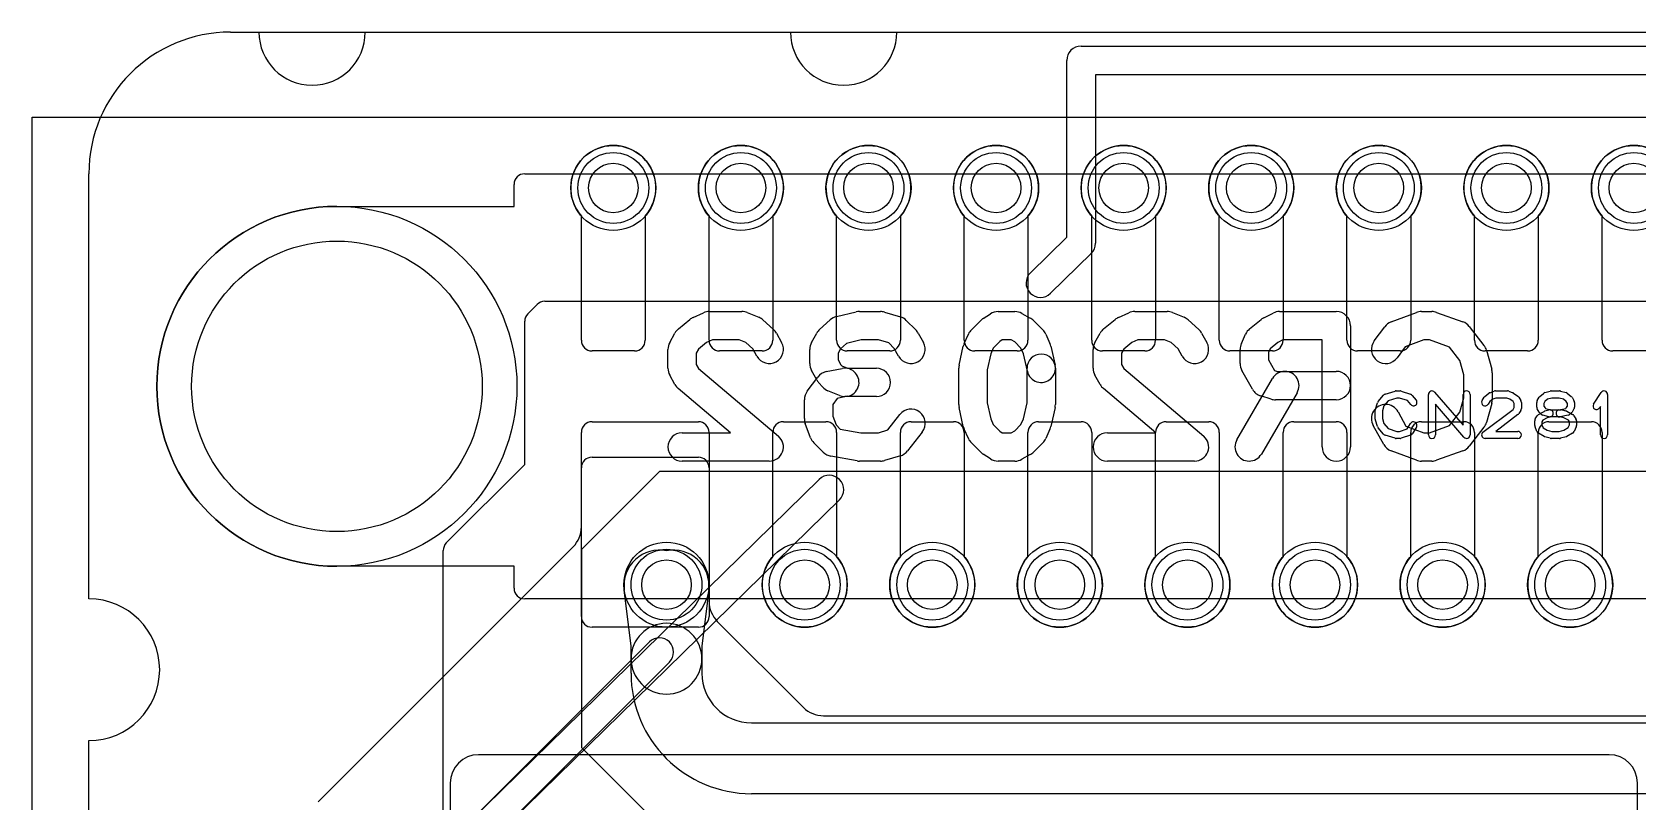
# Model space of a CAD drawing. Extents: x -1 to 20.9, y -0.5 to 20.
# Drawn here: x -0.4 to 10.93, y 14.57 to 20 of the extents above; entities that cross this region are included whole.
import ezdxf

# ---------------------------------------------------------------- set-up
doc = ezdxf.new("R2010")
doc.units = 0
for name, color, linetype in [('Hole', 1, 'CONTINUOUS'), ('L1', 3, 'CONTINUOUS'), ('L4', 3, 'CONTINUOUS'), ('Outline', 7, 'CONTINUOUS'), ('PartsArea-A', 111, 'CONTINUOUS'), ('PartsArea-B', 111, 'CONTINUOUS'), ('PartsSilk-A', 221, 'CONTINUOUS'), ('PartsSilk-B', 221, 'CONTINUOUS'), ('Resist-A', 2, 'CONTINUOUS'), ('Resist-B', 2, 'CONTINUOUS'), ('Silk-B', 140, 'CONTINUOUS')]:
    doc.layers.add(name, color=color, linetype=linetype)

msp = doc.modelspace()

# ---------------------------------------------------------------- linework, layer by layer
at = {"layer": 'Hole'}
for centre, radius in [((3.7, 18.9), 0.175), ((4.6, 18.9), 0.175), ((5.5, 18.9), 0.175), ((6.4, 18.9), 0.175), ((7.3, 18.9), 0.175), ((8.2, 18.9), 0.175), ((9.1, 18.9), 0.175), ((10, 18.9), 0.175), ((10.9, 18.9), 0.175), ((1.75, 17.5), 1.025), ((4.075, 16.1), 0.175), ((5.05, 16.1), 0.175), ((5.95, 16.1), 0.175), ((6.85, 16.1), 0.175), ((7.75, 16.1), 0.175), ((8.65, 16.1), 0.175), ((9.55, 16.1), 0.175), ((10.45, 16.1), 0.175)]:
    msp.add_circle(centre, radius, dxfattribs=at)
at = {"layer": 'L1'}
for p, q in [((3.475, 17.825), (3.475, 18.70157)), ((3.925, 18.70157), (3.925, 17.825)), ((4.375, 17.825), (4.375, 18.70157)), ((4.825, 18.70157), (4.825, 17.825)), ((5.275, 17.825), (5.275, 18.70157)), ((5.725, 18.70157), (5.725, 17.825)), ((6.175, 17.825), (6.175, 18.70157)), ((6.625, 18.70157), (6.625, 17.825)), ((7.075, 17.825), (7.075, 18.70157)), ((7.525, 18.70157), (7.525, 17.825)), ((7.975, 17.825), (7.975, 18.70157)), ((8.425, 18.70157), (8.425, 17.825)), ((8.875, 17.825), (8.875, 18.70157)), ((9.325, 18.70157), (9.325, 17.825)), ((9.775, 17.825), (9.775, 18.70157)), ((10.225, 18.70157), (10.225, 17.825)), ((10.675, 17.825), (10.675, 18.70157)), ((3.85, 17.75), (3.55, 17.75)), ((4.75, 17.75), (4.45, 17.75)), ((5.65, 17.75), (5.35, 17.75)), ((6.55, 17.75), (6.25, 17.75)), ((7.45, 17.75), (7.15, 17.75)), ((8.35, 17.75), (8.05, 17.75)), ((9.25, 17.75), (8.95, 17.75)), ((10.15, 17.75), (9.85, 17.75)), ((11.05, 17.75), (10.75, 17.75)), ((3.55, 17.25), (4.3, 17.25)), ((4.9, 17.25), (5.2, 17.25)), ((5.8, 17.25), (6.1, 17.25)), ((6.7, 17.25), (7, 17.25)), ((7.6, 17.25), (7.9, 17.25)), ((8.5, 17.25), (8.8, 17.25)), ((9.4, 17.25), (9.7, 17.25)), ((10.3, 17.25), (10.6, 17.25)), ((3.475, 15.875), (3.475, 17.175)), ((4.375, 17.175), (4.375, 15.875)), ((4.825, 16.29843), (4.825, 17.175)), ((5.275, 17.175), (5.275, 16.29843)), ((5.725, 16.29843), (5.725, 17.175)), ((6.175, 17.175), (6.175, 16.29843)), ((6.625, 16.29843), (6.625, 17.175)), ((7.075, 17.175), (7.075, 16.29843)), ((7.525, 16.29843), (7.525, 17.175)), ((7.975, 17.175), (7.975, 16.29843)), ((8.425, 16.29843), (8.425, 17.175)), ((8.875, 17.175), (8.875, 16.29843)), ((9.325, 16.29843), (9.325, 17.175)), ((9.775, 17.175), (9.775, 16.29843)), ((10.225, 16.29843), (10.225, 17.175)), ((10.675, 17.175), (10.675, 16.29843)), ((3.54997, 17), (4.30003, 17)), ((3.475, 16.50784), (3.475, 16.92503)), ((4.375, 16.92503), (4.375, 15.98284)), ((1.61716, 14.56716), (3.41642, 16.36642)), ((4.3, 15.8), (3.55, 15.8)), ((4.43358, 15.84142), (5.04142, 15.23358)), ((5.18284, 15.175), (11.025, 15.175)), ((10.725, 14.9), (2.75, 14.9)), ((2.55, 14.7), (2.55, 14.3)), ((10.925, 14.075), (10.925, 14.7))]:
    msp.add_line(p, q, dxfattribs=at)
for centre in [(3.7, 18.9), (4.6, 18.9), (5.5, 18.9), (6.4, 18.9), (7.3, 18.9), (8.2, 18.9), (9.1, 18.9), (10, 18.9), (10.9, 18.9), (4.075, 16.1), (5.05, 16.1), (5.95, 16.1), (6.85, 16.1), (7.75, 16.1), (8.65, 16.1), (9.55, 16.1), (10.45, 16.1)]:
    msp.add_circle(centre, 0.3, dxfattribs=at)
for centre, radius, start, end in [((3.7, 18.9), 0.3, -41.409429, -138.590571), ((4.6, 18.9), 0.3, -41.409429, -138.590571), ((5.5, 18.9), 0.3, -41.409429, -138.590571), ((6.4, 18.9), 0.3, -41.409429, -138.590571), ((7.3, 18.9), 0.3, -41.409429, -138.590571), ((8.2, 18.9), 0.3, -41.409429, -138.590571), ((9.1, 18.9), 0.3, -41.409429, -138.590571), ((10, 18.9), 0.3, -41.409429, -138.590571), ((10.9, 18.9), 0.3, -41.409429, -138.590571), ((3.55, 17.825), 0.075, 180, -90), ((3.85, 17.825), 0.075, -90, 0), ((4.45, 17.825), 0.075, 180, -90), ((4.75, 17.825), 0.075, -90, 0), ((5.35, 17.825), 0.075, 180, -90), ((5.65, 17.825), 0.075, -90, 0), ((6.25, 17.825), 0.075, 180, -90), ((6.55, 17.825), 0.075, -90, 0), ((7.15, 17.825), 0.075, 180, -90), ((7.45, 17.825), 0.075, -90, 0), ((8.05, 17.825), 0.075, 180, -90), ((8.35, 17.825), 0.075, -90, 0), ((8.95, 17.825), 0.075, 180, -90), ((9.25, 17.825), 0.075, -90, 0), ((9.85, 17.825), 0.075, 180, -90), ((10.15, 17.825), 0.075, -90, 0), ((10.75, 17.825), 0.075, 180, -90), ((3.55, 17.175), 0.075, 90, 180), ((4.3, 17.175), 0.075, 0, 90), ((4.9, 17.175), 0.075, 90, 180), ((5.2, 17.175), 0.075, 0, 90), ((5.8, 17.175), 0.075, 90, 180), ((6.1, 17.175), 0.075, 0, 90), ((6.7, 17.175), 0.075, 90, 180), ((7, 17.175), 0.075, 0, 90), ((7.6, 17.175), 0.075, 90, 180), ((7.9, 17.175), 0.075, 0, 90), ((8.5, 17.175), 0.075, 90, 180), ((8.8, 17.175), 0.075, 0, 90), ((9.4, 17.175), 0.075, 90, 180), ((9.7, 17.175), 0.075, 0, 90), ((10.3, 17.175), 0.075, 90, 180), ((10.6, 17.175), 0.075, 0, 90), ((3.54997, 16.92503), 0.07497, 90, 180), ((4.30003, 16.92503), 0.07497, 0, 90), ((3.275, 16.50784), 0.2, -45, 0), ((5.05, 16.1), 0.3, 138.590571, 41.409429), ((5.95, 16.1), 0.3, 138.590571, 41.409429), ((6.85, 16.1), 0.3, 138.590571, 41.409429), ((7.75, 16.1), 0.3, 138.590571, 41.409429), ((8.65, 16.1), 0.3, 138.590571, 41.409429), ((9.55, 16.1), 0.3, 138.590571, 41.409429), ((10.45, 16.1), 0.3, 138.590571, 41.409429), ((4.575, 15.98284), 0.2, 180, -135), ((3.55, 15.875), 0.075, 180, -90), ((4.3, 15.875), 0.075, -90, 0), ((5.18284, 15.375), 0.2, -135, -90), ((2.75, 14.7), 0.2, 90, 180), ((10.725, 14.7), 0.2, 0, 90)]:
    msp.add_arc(centre, radius, start, end, dxfattribs=at)
at = {"layer": 'L4'}
for p, q in [((3.09697, 18.0119), (3.1631, 18.07803)), ((3.21613, 18.1), (15.8493, 18.1)), ((3.075, 16.94754), (3.075, 17.95887)), ((2.52197, 16.39451), (3.075, 16.94754)), ((4.02647, 16.9), (3.475, 16.34853)), ((15.28906, 16.9), (4.02647, 16.9)), ((2.5, 12.79794), (2.5, 16.34148)), ((3.475, 16.34853), (3.475, 14.95)), ((3.825, 15.6651), (3.77714, 16.06428)), ((4.37286, 16.06428), (4.325, 15.6651)), ((3.825, 15.5775), (3.825, 15.6651)), ((4.325, 15.6651), (4.325, 15.5775)), ((3.825, 15.475), (3.825, 15.5775)), ((4.325, 15.5775), (4.325, 15.475)), ((4.675, 15.125), (13.75, 15.125)), ((3.475, 14.95), (4.1, 14.325)), ((13.64645, 14.625), (4.675, 14.625))]:
    msp.add_line(p, q, dxfattribs=at)
for centre in [(3.7, 18.9), (4.6, 18.9), (5.5, 18.9), (6.4, 18.9), (7.3, 18.9), (8.2, 18.9), (9.1, 18.9), (10, 18.9), (10.9, 18.9), (4.075, 16.1), (5.05, 16.1), (5.95, 16.1), (6.85, 16.1), (7.75, 16.1), (8.65, 16.1), (9.55, 16.1), (10.45, 16.1)]:
    msp.add_circle(centre, 0.3, dxfattribs=at)
for centre, radius, start, end in [((3.15, 17.95887), 0.075, 135, 180), ((3.21613, 18.025), 0.075, 90, 135), ((2.575, 16.34148), 0.075, 135, 180), ((4.02536, 16.09404), 0.25, 78.547136, -173.163175), ((4.12464, 16.09404), 0.25, -6.836766, 101.452864), ((4.075, 15.5775), 0.25, 0, 180), ((4.075, 15.5775), 0.25, 180, 0), ((4.675, 15.475), 0.85, 180, -90), ((4.675, 15.475), 0.35, 180, -90)]:
    msp.add_arc(centre, radius, start, end, dxfattribs=at)
at = {"layer": 'Outline'}
for p, q in [((1, 20), (1.2, 20)), ((1.95, 20), (4.95, 20)), ((5.7, 20), (14.3, 20)), ((0, 16), (0, 19)), ((0, 1), (0, 15))]:
    msp.add_line(p, q, dxfattribs=at)
for centre, radius, start, end in [((1, 19), 1, 90, 180), ((1.575, 20), 0.375, 180, 0), ((5.325, 20), 0.375, 180, 0), ((0, 15.5), 0.5, -90, 90)]:
    msp.add_arc(centre, radius, start, end, dxfattribs=at)
at = {"layer": 'PartsArea-A'}
for p, q in [((1, 20), (19, 20)), ((0, 16), (0, 19)), ((0, 14.5), (0, 15))]:
    msp.add_line(p, q, dxfattribs=at)
for centre, radius, start, end in [((1, 19), 1, 90, 180), ((0, 15.5), 0.5, -90, 90)]:
    msp.add_arc(centre, radius, start, end, dxfattribs=at)
at = {"layer": 'PartsArea-B'}
for p, q in [((1, 20), (19, 20)), ((-0.4, 0.1), (-0.4, 19.4)), ((-0.4, 19.4), (20.4, 19.4)), ((0, 16), (0, 19)), ((0, 14.5), (0, 15))]:
    msp.add_line(p, q, dxfattribs=at)
for centre, radius, start, end in [((1, 19), 1, 90, 180), ((0, 15.5), 0.5, -90, 90)]:
    msp.add_arc(centre, radius, start, end, dxfattribs=at)
at = {"layer": 'PartsSilk-A'}
for p, q in [((9.14516, 17.44418), (9.2146, 17.4664)), ((9.22222, 17.46759), (9.25, 17.46759)), ((9.2579, 17.46631), (9.32457, 17.44409)), ((9.49398, 17.45886), (9.69444, 17.22499)), ((9.84827, 17.42878), (9.87605, 17.451)), ((9.88313, 17.45497), (9.91368, 17.46608)), ((9.92222, 17.46759), (10.00833, 17.46759)), ((10.01761, 17.4658), (10.04539, 17.45469)), ((10.05081, 17.4517), (10.08137, 17.42948)), ((10.23617, 17.42795), (10.26117, 17.45017)), ((10.27091, 17.45552), (10.3098, 17.46663)), ((10.31667, 17.46759), (10.375, 17.46759)), ((10.38187, 17.46663), (10.42076, 17.45552)), ((10.42951, 17.451), (10.45729, 17.42878)), ((10.61513, 17.3747), (10.66791, 17.45618)), ((9.075, 17.26852), (9.075, 17.33148)), ((9.07614, 17.33894), (9.09003, 17.38339)), ((9.09508, 17.39239), (9.13397, 17.43683)), ((9.13618, 17.36344), (9.125, 17.32766)), ((9.16702, 17.39868), (9.13618, 17.36344)), ((9.22612, 17.41759), (9.16702, 17.39868)), ((9.24594, 17.41759), (9.22612, 17.41759)), ((9.30202, 17.3989), (9.24594, 17.41759)), ((9.32523, 17.37104), (9.30202, 17.3989)), ((9.33588, 17.43637), (9.36365, 17.40304)), ((9.45, 17.15741), (9.45, 17.44259)), ((9.70046, 17.14114), (9.5, 17.37501)), ((9.5, 17.37501), (9.5, 17.15741)), ((9.69444, 17.22499), (9.69444, 17.44259)), ((9.74444, 17.44259), (9.74444, 17.15741)), ((9.8288, 17.40029), (9.84269, 17.42251)), ((9.83497, 17.17739), (10.04793, 17.33756)), ((9.88283, 17.3924), (9.8712, 17.37379)), ((9.90408, 17.40939), (9.88283, 17.3924)), ((9.92662, 17.41759), (9.90408, 17.40939)), ((10.00352, 17.41759), (9.92662, 17.41759)), ((10.02393, 17.40943), (10.00352, 17.41759)), ((10.04804, 17.39189), (10.02393, 17.40943)), ((10.04793, 17.33756), (10.05556, 17.34976)), ((10.05556, 17.37987), (10.04804, 17.39189)), ((10.05556, 17.34976), (10.05556, 17.37987)), ((10.08787, 17.42251), (10.10176, 17.40029)), ((10.10556, 17.38704), (10.10556, 17.34259)), ((10.21389, 17.3537), (10.21389, 17.38704)), ((10.21769, 17.40029), (10.23158, 17.42251)), ((10.23158, 17.31823), (10.21769, 17.34045)), ((10.27207, 17.39296), (10.26389, 17.37987)), ((10.26389, 17.37987), (10.26389, 17.36087)), ((10.26389, 17.36087), (10.27247, 17.34715)), ((10.27134, 17.32601), (10.29912, 17.33342)), ((10.29013, 17.40901), (10.27207, 17.39296)), ((10.27247, 17.34715), (10.27682, 17.3428)), ((10.27682, 17.3428), (10.30884, 17.33426)), ((10.32017, 17.41759), (10.29013, 17.40901)), ((10.30884, 17.33426), (10.38611, 17.33426)), ((10.3715, 17.41759), (10.32017, 17.41759)), ((10.3701, 17.33377), (10.41824, 17.3434)), ((10.4022, 17.40882), (10.3715, 17.41759)), ((10.39255, 17.33342), (10.42033, 17.32601)), ((10.42273, 17.3924), (10.4022, 17.40882)), ((10.41824, 17.3434), (10.42198, 17.34715)), ((10.42198, 17.34715), (10.43056, 17.36087)), ((10.43056, 17.37987), (10.42273, 17.3924)), ((10.43056, 17.36087), (10.43056, 17.37987)), ((10.46287, 17.42251), (10.47676, 17.40029)), ((10.47676, 17.34045), (10.46287, 17.31823)), ((10.48056, 17.38704), (10.48056, 17.3537)), ((10.66389, 17.35801), (10.65709, 17.34752)), ((10.66389, 17.15741), (10.66389, 17.35801)), ((10.71389, 17.44259), (10.71389, 17.15741)), ((9.09003, 17.21661), (9.07614, 17.26106)), ((9.125, 17.32766), (9.125, 17.27234)), ((9.125, 17.27234), (9.13618, 17.23656)), ((9.13618, 17.23656), (9.16702, 17.20132)), ((9.30023, 17.2005), (9.32324, 17.23732)), ((10.0817, 17.30039), (9.92483, 17.18241)), ((10.10176, 17.32934), (10.08787, 17.30712)), ((10.2, 17.22407), (10.2, 17.25741)), ((10.2038, 17.27066), (10.21769, 17.29288)), ((10.22649, 17.30134), (10.26538, 17.32356)), ((10.24621, 17.30269), (10.2351, 17.3138)), ((10.25675, 17.26104), (10.25, 17.25024)), ((10.25, 17.25024), (10.25, 17.22907)), ((10.25, 17.22907), (10.25869, 17.20822)), ((10.28736, 17.27853), (10.25675, 17.26104)), ((10.29912, 17.2851), (10.25745, 17.29621)), ((10.312, 17.2851), (10.28736, 17.27853)), ((10.38283, 17.28426), (10.30556, 17.28426)), ((10.43546, 17.29586), (10.3799, 17.28475)), ((10.40467, 17.27844), (10.38283, 17.28426)), ((10.4379, 17.26072), (10.40467, 17.27844)), ((10.42565, 17.32391), (10.46732, 17.30169)), ((10.43592, 17.2086), (10.44444, 17.22907)), ((10.44444, 17.25024), (10.4379, 17.26072)), ((10.44444, 17.22907), (10.44444, 17.25024)), ((10.45935, 17.3138), (10.44824, 17.30269)), ((10.47676, 17.29287), (10.49064, 17.27065)), ((10.49444, 17.25741), (10.49444, 17.22407)), ((9.13397, 17.16317), (9.09508, 17.20761)), ((9.2146, 17.1336), (9.14516, 17.15582)), ((9.16702, 17.20132), (9.22612, 17.18241)), ((9.25, 17.13241), (9.22222, 17.13241)), ((9.22612, 17.18241), (9.24594, 17.18241)), ((9.24594, 17.18241), (9.30023, 17.2005)), ((9.32457, 17.15591), (9.2579, 17.13369)), ((9.36564, 17.21082), (9.33787, 17.16638)), ((10.08056, 17.13241), (9.85, 17.13241)), ((9.92483, 17.18241), (10.08056, 17.18241)), ((10.21581, 17.18112), (10.20192, 17.21445)), ((10.26538, 17.14681), (10.22649, 17.16903)), ((10.25869, 17.20822), (10.28756, 17.19173)), ((10.3098, 17.13337), (10.27091, 17.14448)), ((10.28756, 17.19173), (10.32017, 17.18241)), ((10.375, 17.13241), (10.31667, 17.13241)), ((10.32017, 17.18241), (10.3715, 17.18241)), ((10.3715, 17.18241), (10.40447, 17.19183)), ((10.42076, 17.14448), (10.38187, 17.13337)), ((10.40447, 17.19183), (10.43592, 17.2086)), ((10.46732, 17.16868), (10.42565, 17.14646)), ((10.49252, 17.21446), (10.47864, 17.18113))]:
    msp.add_line(p, q, dxfattribs=at)
for centre, start, end in [((9.22222, 17.44259), 90, 107.746418), ((9.25, 17.44259), 71.579545, 90), ((9.475, 17.44259), 40.603781, 180), ((9.71944, 17.44259), 0, 180), ((9.89167, 17.43148), 109.97919, 128.654777), ((9.92222, 17.44259), 90, 109.984612), ((10.00833, 17.44259), 68.207103, 90), ((10.03611, 17.43148), 53.982737, 68.202147), ((10.27778, 17.43148), 105.948544, 131.62783), ((10.31667, 17.44259), 90, 105.948544), ((10.375, 17.44259), 74.051456, 90), ((10.41389, 17.43148), 51.333033, 74.051456), ((10.68889, 17.44259), 0, 147.066193), ((9.1, 17.33148), 162.637772, 180), ((9.11389, 17.37593), 138.811918, 162.637772), ((9.15278, 17.42037), 107.746418, 138.811918), ((9.31667, 17.42037), 39.790899, 71.579545), ((9.34444, 17.38704), -140.209101, 39.800498), ((9.85, 17.38704), 147.994617, -32.010019), ((9.86389, 17.40926), 128.666967, 147.989981), ((10.06667, 17.40926), 32.005383, 53.979316), ((10.08056, 17.38704), 0, 32.010019), ((10.08056, 17.34259), -32.005383, 0), ((10.23889, 17.38704), 147.994617, 180), ((10.23889, 17.3537), 180, -147.994617), ((10.25278, 17.40926), 131.627831, 147.994617), ((10.30556, 17.30926), -75.074487, 104.935268), ((10.375, 17.30926), 101.305437, -78.692051), ((10.38611, 17.30926), 75.074487, 90), ((10.44167, 17.40926), 32.005383, 51.333033), ((10.45556, 17.38704), 0, 32.005383), ((10.45556, 17.3537), -32.005383, 0), ((10.63611, 17.36111), 147.066457, -32.933807), ((9.1, 17.26852), 180, -162.637772), ((9.34444, 17.22407), -32.005383, 147.999253), ((10.06667, 17.32037), -53.047603, -32.010019), ((10.225, 17.25741), 147.994617, 180), ((10.225, 17.22407), 180, -157.376473), ((10.23889, 17.27963), 119.733511, 147.989981), ((10.25278, 17.33148), -147.994617, -135), ((10.26389, 17.32037), -135, -104.925513), ((10.27778, 17.30185), 104.925513, 119.741708), ((10.30556, 17.30926), -104.925513, -90), ((10.41389, 17.30185), 61.938299, 75.064732), ((10.43056, 17.32037), -78.694563, -45), ((10.44167, 17.33148), -45, -32.005383), ((10.45556, 17.27963), 31.985944, 61.931795), ((10.46944, 17.25741), 0, 31.991474), ((10.46944, 17.22407), -22.605762, 0), ((9.11389, 17.22407), -162.637772, -138.811918), ((9.15278, 17.17963), -138.811918, -107.746418), ((9.22222, 17.15741), -107.746418, -90), ((9.25, 17.15741), -90, -71.579545), ((9.31667, 17.17963), -71.579545, -32.005383), ((9.475, 17.15741), 180, 0), ((9.71944, 17.15741), -139.396219, 0), ((9.85, 17.15741), 126.952397, -90), ((10.08056, 17.15741), -90, 90), ((10.23889, 17.19074), -157.373085, -119.741708), ((10.27778, 17.16852), -119.733511, -105.94345), ((10.31667, 17.15741), -105.948544, -90), ((10.375, 17.15741), -90, -74.05655), ((10.41389, 17.16852), -74.051456, -61.931795), ((10.45556, 17.19074), -61.938299, -22.608878), ((10.68889, 17.15741), 180, 0)]:
    msp.add_arc(centre, 0.025, start, end, dxfattribs=at)
at = {"layer": 'PartsSilk-B'}
for p, q in [((7, 19.9016), (13, 19.9016)), ((6.8984, 18.55291), (6.8984, 19.8)), ((12.8984, 19.6984), (7.1016, 19.6984)), ((7.1016, 19.6984), (7.1016, 18.5102)), ((6.64213, 18.30197), (6.8984, 18.55291)), ((7.07108, 18.43761), (6.78429, 18.15679)), ((4.26266, 17.98563), (4.33674, 18.01897)), ((4.37778, 18.02778), (4.60741, 18.02778)), ((4.64528, 18.02033), (4.72676, 17.98699)), ((5.27325, 17.99175), (5.41399, 18.02509)), ((5.43704, 18.02778), (5.58519, 18.02778)), ((5.61393, 18.02356), (5.72504, 17.99022)), ((6.30888, 17.97855), (6.36073, 18.01189)), ((6.41481, 18.02778), (6.53333, 18.02778)), ((6.58236, 18.01493), (6.64162, 17.98159)), ((7.26266, 17.98563), (7.33674, 18.01897)), ((7.37778, 18.02778), (7.60741, 18.02778)), ((7.64528, 18.02033), (7.72676, 17.98699)), ((8.2886, 17.98388), (8.35527, 18.01722)), ((8.4, 18.02778), (8.8, 18.02778)), ((9.18711, 17.95474), (9.36489, 18.02141)), ((9.4, 18.02778), (9.47407, 18.02778)), ((9.50794, 18.02187), (9.69313, 17.9552)), ((4.1589, 17.90518), (4.24038, 17.97184)), ((4.75578, 17.96877), (4.82985, 17.90211)), ((5.15533, 17.90212), (5.22941, 17.96878)), ((5.76701, 17.96515), (5.83367, 17.89849)), ((6.22559, 17.89849), (6.29225, 17.96515)), ((6.6633, 17.96516), (6.72997, 17.8985)), ((7.1589, 17.90518), (7.24038, 17.97184)), ((7.75578, 17.96877), (7.82985, 17.90211)), ((8.18853, 17.90518), (8.27001, 17.97184)), ((8.9, 17.92778), (8.9, 17.07222)), ((9.06779, 17.82063), (9.14186, 17.92063)), ((9.7382, 17.9225), (9.8419, 17.78917)), ((4.09777, 17.80967), (4.1348, 17.87634)), ((4.35679, 17.80867), (4.30035, 17.7625)), ((4.39925, 17.82778), (4.35679, 17.80867)), ((4.58774, 17.82778), (4.39925, 17.82778)), ((4.63492, 17.80847), (4.58774, 17.82778)), ((4.68365, 17.76462), (4.63492, 17.80847)), ((4.85038, 17.87635), (4.88742, 17.80968)), ((5.09777, 17.80967), (5.1348, 17.87634)), ((5.3442, 17.80302), (5.30153, 17.76462)), ((5.44872, 17.82778), (5.3442, 17.80302)), ((5.57051, 17.82778), (5.44872, 17.82778)), ((5.64341, 17.8059), (5.57051, 17.82778)), ((5.68235, 17.76697), (5.64341, 17.8059)), ((5.85038, 17.87635), (5.88742, 17.80968)), ((6.17529, 17.80172), (6.20492, 17.86839)), ((6.42608, 17.81614), (6.38014, 17.7702)), ((6.44419, 17.82778), (6.42608, 17.81614)), ((6.50713, 17.82778), (6.44419, 17.82778)), ((6.53159, 17.81402), (6.50713, 17.82778)), ((6.57542, 17.7702), (6.53159, 17.81402)), ((6.75064, 17.86839), (6.78027, 17.80172)), ((7.09777, 17.80967), (7.1348, 17.87634)), ((7.35679, 17.80867), (7.30035, 17.7625)), ((7.39925, 17.82778), (7.35679, 17.80867)), ((7.58774, 17.82778), (7.39925, 17.82778)), ((7.63492, 17.80847), (7.58774, 17.82778)), ((7.68365, 17.76462), (7.63492, 17.80847)), ((7.85038, 17.87635), (7.88742, 17.80968)), ((8.13084, 17.80172), (8.16047, 17.86839)), ((8.38802, 17.80998), (8.33357, 17.76544)), ((8.42361, 17.82778), (8.38802, 17.80998)), ((8.7, 17.82778), (8.42361, 17.82778)), ((8.7, 17.07222), (8.7, 17.82778)), ((9.41813, 17.82778), (9.28499, 17.77785)), ((9.45662, 17.82778), (9.41813, 17.82778)), ((9.59812, 17.77684), (9.45662, 17.82778)), ((4.08519, 17.62778), (4.08519, 17.76111)), ((4.30035, 17.7625), (4.28519, 17.7352)), ((4.28519, 17.7352), (4.28519, 17.65369)), ((4.71258, 17.71254), (4.68365, 17.76462)), ((5.08519, 17.66111), (5.08519, 17.76111)), ((5.30153, 17.76462), (5.28519, 17.7352)), ((5.28519, 17.7352), (5.28519, 17.68702)), ((5.28519, 17.68702), (5.30429, 17.65264)), ((5.71258, 17.71254), (5.68235, 17.76697)), ((6.13942, 17.64947), (6.16905, 17.7828)), ((6.36212, 17.72964), (6.33704, 17.6168)), ((6.38014, 17.7702), (6.36212, 17.72964)), ((6.59344, 17.72964), (6.57542, 17.7702)), ((6.6209, 17.60609), (6.59344, 17.72964)), ((6.78651, 17.7828), (6.81614, 17.64947)), ((7.08519, 17.62778), (7.08519, 17.76111)), ((7.30035, 17.7625), (7.28519, 17.7352)), ((7.28519, 17.7352), (7.28519, 17.65369)), ((7.71258, 17.71254), (7.68365, 17.76462)), ((8.12222, 17.66111), (8.12222, 17.76111)), ((8.33357, 17.76544), (8.32222, 17.73989)), ((8.32222, 17.73989), (8.32222, 17.68702)), ((8.32222, 17.68702), (8.36397, 17.61188)), ((9.28499, 17.77785), (9.22851, 17.70159)), ((9.6719, 17.68198), (9.59812, 17.77684)), ((9.7, 17.58081), (9.6719, 17.68198)), ((9.85931, 17.75455), (9.89635, 17.62121)), ((4.1348, 17.51255), (4.09777, 17.57922)), ((4.28519, 17.65369), (4.30077, 17.62564)), ((4.30077, 17.62564), (4.86459, 17.14856)), ((5.06779, 17.46508), (5.14186, 17.56508)), ((5.1348, 17.54588), (5.09777, 17.61255)), ((5.20261, 17.60362), (5.31372, 17.62584)), ((5.30429, 17.65264), (5.31118, 17.64488)), ((5.31118, 17.64488), (5.35299, 17.62778)), ((5.35299, 17.62778), (5.55556, 17.62778)), ((6.13704, 17.37222), (6.13704, 17.62778)), ((6.33704, 17.6168), (6.33704, 17.3832)), ((6.61852, 17.3832), (6.61852, 17.62778)), ((6.81852, 17.62778), (6.81852, 17.37222)), ((7.1348, 17.51255), (7.09777, 17.57922)), ((7.28519, 17.65369), (7.30077, 17.62564)), ((7.30077, 17.62564), (7.86459, 17.14856)), ((8.20889, 17.47921), (8.13481, 17.61254)), ((8.36397, 17.61188), (8.38505, 17.60556)), ((8.38505, 17.60556), (8.8, 17.60556)), ((9.7, 17.41919), (9.7, 17.58081)), ((9.9, 17.59444), (9.9, 17.40556)), ((4.52701, 17.17222), (4.15763, 17.48477)), ((5.17711, 17.49467), (5.14748, 17.528)), ((5.29547, 17.43522), (5.21399, 17.46855)), ((7.52701, 17.17222), (7.15763, 17.48477)), ((8.09873, 17.12247), (8.35058, 17.55581)), ((8.5235, 17.45531), (8.27165, 17.02197)), ((5.04815, 17.27222), (5.04815, 17.40556)), ((5.27963, 17.41506), (5.24815, 17.37256)), ((5.24815, 17.37256), (5.24815, 17.29014)), ((5.35294, 17.42972), (5.27963, 17.41506)), ((5.55556, 17.42778), (5.33333, 17.42778)), ((6.16905, 17.2172), (6.13942, 17.35053)), ((6.33704, 17.3832), (6.36212, 17.27036)), ((6.59344, 17.27036), (6.61852, 17.3832)), ((6.81614, 17.35053), (6.78651, 17.2172)), ((8.34164, 17.40978), (8.26757, 17.432)), ((8.8, 17.40556), (8.37037, 17.40556)), ((9.6719, 17.31802), (9.7, 17.41919)), ((9.89635, 17.37879), (9.85931, 17.24545)), ((5.09142, 17.13749), (5.05438, 17.23749)), ((5.24815, 17.29014), (5.27137, 17.22746)), ((5.27137, 17.22746), (5.30041, 17.19843)), ((5.63697, 17.19216), (5.72106, 17.30028)), ((6.36212, 17.27036), (6.38014, 17.2298)), ((6.38014, 17.2298), (6.42608, 17.18386)), ((6.53159, 17.18598), (6.57542, 17.2298)), ((6.57542, 17.2298), (6.59344, 17.27036)), ((9.1348, 17.09033), (9.06073, 17.22366)), ((9.23557, 17.32078), (9.29177, 17.21961)), ((9.29177, 17.21961), (9.41813, 17.17222)), ((9.45662, 17.17222), (9.59812, 17.22316)), ((9.59812, 17.22316), (9.6719, 17.31802)), ((4.18519, 17.17222), (4.52701, 17.17222)), ((5.30041, 17.19843), (5.44597, 17.17222)), ((5.44597, 17.17222), (5.57051, 17.17222)), ((5.57051, 17.17222), (5.63697, 17.19216)), ((5.87894, 17.1775), (5.77524, 17.04417)), ((6.20492, 17.13161), (6.17529, 17.19828)), ((6.42608, 17.18386), (6.44419, 17.17222)), ((6.44419, 17.17222), (6.50713, 17.17222)), ((6.50713, 17.17222), (6.53159, 17.18598)), ((6.78027, 17.19828), (6.75064, 17.13161)), ((7.18519, 17.17222), (7.52701, 17.17222)), ((9.41813, 17.17222), (9.45662, 17.17222)), ((9.8419, 17.21083), (9.7382, 17.0775)), ((5.18114, 17.03485), (5.11448, 17.10151)), ((5.41932, 16.9738), (5.23413, 17.00714)), ((5.72504, 17.00978), (5.61393, 16.97644)), ((6.29225, 17.03485), (6.22559, 17.10151)), ((6.36073, 16.98811), (6.30888, 17.02145)), ((6.64162, 17.01841), (6.58236, 16.98507)), ((6.72997, 17.1015), (6.6633, 17.03484)), ((9.36489, 16.97859), (9.18711, 17.04526)), ((9.69313, 17.0448), (9.50794, 16.97813)), ((4.8, 16.97222), (4.18519, 16.97222)), ((5.58519, 16.97222), (5.43704, 16.97222)), ((6.53333, 16.97222), (6.41481, 16.97222)), ((7.8, 16.97222), (7.18519, 16.97222)), ((9.47407, 16.97222), (9.4, 16.97222)), ((2.45451, 14.2016), (5.15233, 16.84321)), ((5.29449, 16.69803), (2.56705, 14.02741))]:
    msp.add_line(p, q, dxfattribs=at)
for centre, radius, start, end in [((7, 19.8), 0.1016, 90, 180), ((7, 18.5102), 0.1016, -45.602168, 0), ((6.71321, 18.22938), 0.1016, 134.397832, -45.602602), ((4.37778, 17.92778), 0.1, 90, 114.230097), ((4.60741, 17.92778), 0.1, 67.746396, 90), ((5.43704, 17.92778), 0.1, 90, 103.326145), ((5.58519, 17.92778), 0.1, 73.297463, 90), ((6.41481, 17.92778), 0.1, 90, 122.741369), ((6.53333, 17.92778), 0.1, 60.638189, 90), ((7.37778, 17.92778), 0.1, 90, 114.230097), ((7.60741, 17.92778), 0.1, 67.746396, 90), ((8.4, 17.92778), 0.1, 90, 116.570176), ((8.8, 17.92778), 0.1, 0, 90), ((9.4, 17.92778), 0.1, 90, 110.556752), ((9.47407, 17.92778), 0.1, 70.202417, 90), ((4.22222, 17.82778), 0.1, 129.286182, 150.948735), ((4.3037, 17.89444), 0.1, 114.230097, 129.286182), ((4.68889, 17.89444), 0.1, 48.015769, 67.746396), ((4.76296, 17.82778), 0.1, 29.056274, 48.015769), ((5.22222, 17.82778), 0.1, 131.980399, 150.948735), ((5.2963, 17.89444), 0.1, 103.326145, 131.980399), ((5.6963, 17.89444), 0.1, 45, 73.297463), ((5.76296, 17.82778), 0.1, 29.056274, 45), ((6.2963, 17.82778), 0.1, 135, 156.038308), ((6.36296, 17.89444), 0.1, 122.739702, 135), ((6.59259, 17.89444), 0.1, 45.004051, 60.637656), ((6.65926, 17.82778), 0.1, 23.960744, 45.004297), ((7.22222, 17.82778), 0.1, 129.286182, 150.948735), ((7.3037, 17.89444), 0.1, 114.230097, 129.286182), ((7.68889, 17.89444), 0.1, 48.015769, 67.746396), ((7.76296, 17.82778), 0.1, 29.056274, 48.015769), ((8.25185, 17.82778), 0.1, 129.286182, 156.039256), ((8.33333, 17.89444), 0.1, 116.570176, 129.286182), ((9.22222, 17.86111), 0.1, 110.555375, 143.472652), ((9.65926, 17.86111), 0.1, 37.871466, 70.200685), ((4.18519, 17.76111), 0.1, 150.948735, 180), ((4.8, 17.76111), 0.1, -150.943726, 29.055334), ((5.18519, 17.76111), 0.1, 150.948735, 180), ((5.8, 17.76111), 0.1, -150.943726, 29.055334), ((6.26667, 17.76111), 0.1, 156.039256, 167.470737), ((6.68889, 17.76111), 0.1, 12.526943, 23.961692), ((7.18519, 17.76111), 0.1, 150.948735, 180), ((7.8, 17.76111), 0.1, -150.943726, 29.055334), ((8.22222, 17.76111), 0.1, 156.039256, 180), ((9.14815, 17.76111), 0.1, 143.473873, -36.527348), ((9.76296, 17.72778), 0.1, 15.527485, 37.874686), ((6.71852, 17.62778), 0.1, 0, 180), ((4.18519, 17.62778), 0.1, 180, -150.948735), ((5.18519, 17.66111), 0.1, 180, -150.948735), ((5.22222, 17.50556), 0.1, 101.308809, 143.473873), ((5.33333, 17.52778), 0.1, -78.691191, 101.308941), ((5.55556, 17.52778), 0.1, -90, 90), ((6.23704, 17.62778), 0.1, 167.473057, 180), ((6.71852, 17.62778), 0.1, -167.473057, 12.529263), ((7.18519, 17.62778), 0.1, 180, -150.948735), ((8.22222, 17.66111), 0.1, 180, -150.940944), ((8.43704, 17.50556), 0.1, -30.164881, 149.835558), ((8.8, 17.50556), 0.1, -90, 90), ((9.8, 17.59444), 0.1, 0, 15.524554), ((4.22222, 17.56111), 0.1, -150.948735, -130.234003), ((5.14815, 17.40556), 0.1, 143.473873, 180), ((5.22222, 17.59444), 0.1, -150.948735, -138.364557), ((5.25185, 17.56111), 0.1, -138.364557, -112.246131), ((7.22222, 17.56111), 0.1, -150.948735, -130.234003), ((8.2963, 17.52778), 0.1, -150.940944, -106.697049), ((5.33333, 17.52778), 0.1, -112.246131, -90), ((5.8, 17.23889), 0.1, -37.871466, 142.125314), ((6.23704, 17.37222), 0.1, 180, -167.470737), ((6.71852, 17.37222), 0.1, -12.526943, 0), ((8.37037, 17.50556), 0.1, -106.697049, -90), ((9.14815, 17.27222), 0.1, 29.051265, -150.946126), ((9.8, 17.40556), 0.1, -15.527485, 0), ((5.14815, 17.27222), 0.1, 180, -159.676664), ((9.76296, 17.27222), 0.1, -37.871466, -15.524554), ((4.18519, 17.07222), 0.1, 90, -90), ((4.8, 17.07222), 0.1, -90, 49.763686), ((5.18519, 17.17222), 0.1, -159.676664, -135), ((6.26667, 17.23889), 0.1, -167.473057, -156.038308), ((6.2963, 17.17222), 0.1, -156.039256, -135), ((6.65926, 17.17222), 0.1, -45.004051, -23.961692), ((6.68889, 17.23889), 0.1, -23.960744, -12.529263), ((7.18519, 17.07222), 0.1, 90, -90), ((7.8, 17.07222), 0.1, -90, 49.763686), ((8.18519, 17.07222), 0.1, 149.835119, -30.164442), ((5.25185, 17.10556), 0.1, -135, -100.206455), ((5.6963, 17.10556), 0.1, -73.297463, -37.871466), ((6.36296, 17.10556), 0.1, -135, -122.741369), ((6.59259, 17.10556), 0.1, -60.638189, -45.004297), ((8.8, 17.07222), 0.1, 180, 0), ((9.22222, 17.13889), 0.1, -150.948735, -110.556752), ((9.65926, 17.13889), 0.1, -70.202417, -37.874686), ((5.43704, 17.07222), 0.1, -100.206455, -90), ((5.58519, 17.07222), 0.1, -90, -73.297463), ((6.41481, 17.07222), 0.1, -122.739702, -90), ((6.53333, 17.07222), 0.1, -90, -60.637656), ((9.4, 17.07222), 0.1, -110.555375, -90), ((9.47407, 17.07222), 0.1, -90, -70.200685), ((5.22341, 16.77062), 0.1016, -45.602168, 134.396927)]:
    msp.add_arc(centre, radius, start, end, dxfattribs=at)
at = {"layer": 'Resist-A'}
for p, q in [((3, 18.77), (3, 18.925)), ((3.075, 19), (16.925, 19)), ((1.75, 18.77), (3, 18.77)), ((3, 16.23), (1.75, 16.23)), ((3, 16.075), (3, 16.23)), ((16.925, 16), (3.075, 16))]:
    msp.add_line(p, q, dxfattribs=at)
for centre, radius in [((3.7, 18.9), 0.25), ((4.6, 18.9), 0.25), ((5.5, 18.9), 0.25), ((6.4, 18.9), 0.25), ((7.3, 18.9), 0.25), ((8.2, 18.9), 0.25), ((9.1, 18.9), 0.25), ((10, 18.9), 0.25), ((10.9, 18.9), 0.25), ((1.75, 17.5), 1.27), ((4.075, 16.1), 0.25), ((5.05, 16.1), 0.25), ((5.95, 16.1), 0.25), ((6.85, 16.1), 0.25), ((7.75, 16.1), 0.25), ((8.65, 16.1), 0.25), ((9.55, 16.1), 0.25), ((10.45, 16.1), 0.25)]:
    msp.add_circle(centre, radius, dxfattribs=at)
for centre, radius, start, end in [((3.075, 18.925), 0.075, 90, 180), ((1.75, 17.5), 1.27, 90, -90), ((3.075, 16.075), 0.075, 180, -90)]:
    msp.add_arc(centre, radius, start, end, dxfattribs=at)
at = {"layer": 'Resist-B'}
for centre, radius in [((3.7, 18.9), 0.25), ((4.6, 18.9), 0.25), ((5.5, 18.9), 0.25), ((6.4, 18.9), 0.25), ((7.3, 18.9), 0.25), ((8.2, 18.9), 0.25), ((9.1, 18.9), 0.25), ((10, 18.9), 0.25), ((10.9, 18.9), 0.25), ((1.75, 17.5), 1.27), ((4.075, 16.1), 0.25), ((5.05, 16.1), 0.25), ((5.95, 16.1), 0.25), ((6.85, 16.1), 0.25), ((7.75, 16.1), 0.25), ((8.65, 16.1), 0.25), ((9.55, 16.1), 0.25), ((10.45, 16.1), 0.25)]:
    msp.add_circle(centre, radius, dxfattribs=at)
at = {"layer": 'Silk-B'}
for p, q in [((4.26266, 17.98563), (4.33674, 18.01897)), ((4.37778, 18.02778), (4.60741, 18.02778)), ((4.64528, 18.02033), (4.72676, 17.98699)), ((5.27325, 17.99175), (5.41399, 18.02509)), ((5.43704, 18.02778), (5.58519, 18.02778)), ((5.61393, 18.02356), (5.72504, 17.99022)), ((6.30888, 17.97855), (6.36073, 18.01189)), ((6.41481, 18.02778), (6.53333, 18.02778)), ((6.58236, 18.01493), (6.64162, 17.98159)), ((7.26266, 17.98563), (7.33674, 18.01897)), ((7.37778, 18.02778), (7.60741, 18.02778)), ((7.64528, 18.02033), (7.72676, 17.98699)), ((8.2886, 17.98388), (8.35527, 18.01722)), ((8.4, 18.02778), (8.8, 18.02778)), ((9.18711, 17.95474), (9.36489, 18.02141)), ((9.4, 18.02778), (9.47407, 18.02778)), ((9.50794, 18.02187), (9.69313, 17.9552)), ((4.1589, 17.90518), (4.24038, 17.97184)), ((4.75578, 17.96877), (4.82985, 17.90211)), ((5.15533, 17.90212), (5.22941, 17.96878)), ((5.76701, 17.96515), (5.83367, 17.89849)), ((6.22559, 17.89849), (6.29225, 17.96515)), ((6.6633, 17.96516), (6.72997, 17.8985)), ((7.1589, 17.90518), (7.24038, 17.97184)), ((7.75578, 17.96877), (7.82985, 17.90211)), ((8.18853, 17.90518), (8.27001, 17.97184)), ((8.9, 17.92778), (8.9, 17.07222)), ((9.06779, 17.82063), (9.14186, 17.92063)), ((9.7382, 17.9225), (9.8419, 17.78917)), ((4.09777, 17.80967), (4.1348, 17.87634)), ((4.35679, 17.80867), (4.30035, 17.7625)), ((4.39925, 17.82778), (4.35679, 17.80867)), ((4.58774, 17.82778), (4.39925, 17.82778)), ((4.63492, 17.80847), (4.58774, 17.82778)), ((4.68365, 17.76462), (4.63492, 17.80847)), ((4.85038, 17.87635), (4.88742, 17.80968)), ((5.09777, 17.80967), (5.1348, 17.87634)), ((5.3442, 17.80302), (5.30153, 17.76462)), ((5.44872, 17.82778), (5.3442, 17.80302)), ((5.57051, 17.82778), (5.44872, 17.82778)), ((5.64341, 17.8059), (5.57051, 17.82778)), ((5.68235, 17.76697), (5.64341, 17.8059)), ((5.85038, 17.87635), (5.88742, 17.80968)), ((6.17529, 17.80172), (6.20492, 17.86839)), ((6.42608, 17.81614), (6.38014, 17.7702)), ((6.44419, 17.82778), (6.42608, 17.81614)), ((6.50713, 17.82778), (6.44419, 17.82778)), ((6.53159, 17.81402), (6.50713, 17.82778)), ((6.57542, 17.7702), (6.53159, 17.81402)), ((6.75064, 17.86839), (6.78027, 17.80172)), ((7.09777, 17.80967), (7.1348, 17.87634)), ((7.35679, 17.80867), (7.30035, 17.7625)), ((7.39925, 17.82778), (7.35679, 17.80867)), ((7.58774, 17.82778), (7.39925, 17.82778)), ((7.63492, 17.80847), (7.58774, 17.82778)), ((7.68365, 17.76462), (7.63492, 17.80847)), ((7.85038, 17.87635), (7.88742, 17.80968)), ((8.13084, 17.80172), (8.16047, 17.86839)), ((8.38802, 17.80998), (8.33357, 17.76544)), ((8.42361, 17.82778), (8.38802, 17.80998)), ((8.7, 17.82778), (8.42361, 17.82778)), ((8.7, 17.07222), (8.7, 17.82778)), ((9.41813, 17.82778), (9.28499, 17.77785)), ((9.45662, 17.82778), (9.41813, 17.82778)), ((9.59812, 17.77684), (9.45662, 17.82778)), ((4.08519, 17.62778), (4.08519, 17.76111)), ((4.30035, 17.7625), (4.28519, 17.7352)), ((4.28519, 17.7352), (4.28519, 17.65369)), ((4.71258, 17.71254), (4.68365, 17.76462)), ((5.08519, 17.66111), (5.08519, 17.76111)), ((5.30153, 17.76462), (5.28519, 17.7352)), ((5.28519, 17.7352), (5.28519, 17.68702)), ((5.28519, 17.68702), (5.30429, 17.65264)), ((5.71258, 17.71254), (5.68235, 17.76697)), ((6.13942, 17.64947), (6.16905, 17.7828)), ((6.36212, 17.72964), (6.33704, 17.6168)), ((6.38014, 17.7702), (6.36212, 17.72964)), ((6.59344, 17.72964), (6.57542, 17.7702)), ((6.6209, 17.60609), (6.59344, 17.72964)), ((6.78651, 17.7828), (6.81614, 17.64947)), ((7.08519, 17.62778), (7.08519, 17.76111)), ((7.30035, 17.7625), (7.28519, 17.7352)), ((7.28519, 17.7352), (7.28519, 17.65369)), ((7.71258, 17.71254), (7.68365, 17.76462)), ((8.12222, 17.66111), (8.12222, 17.76111)), ((8.33357, 17.76544), (8.32222, 17.73989)), ((8.32222, 17.73989), (8.32222, 17.68702)), ((8.32222, 17.68702), (8.36397, 17.61188)), ((9.28499, 17.77785), (9.22851, 17.70159)), ((9.6719, 17.68198), (9.59812, 17.77684)), ((9.7, 17.58081), (9.6719, 17.68198)), ((9.85931, 17.75455), (9.89635, 17.62121)), ((4.1348, 17.51255), (4.09777, 17.57922)), ((4.28519, 17.65369), (4.30077, 17.62564)), ((4.30077, 17.62564), (4.86459, 17.14856)), ((5.06779, 17.46508), (5.14186, 17.56508)), ((5.1348, 17.54588), (5.09777, 17.61255)), ((5.20261, 17.60362), (5.31372, 17.62584)), ((5.30429, 17.65264), (5.31118, 17.64488)), ((5.31118, 17.64488), (5.35299, 17.62778)), ((5.35299, 17.62778), (5.55556, 17.62778)), ((6.13704, 17.37222), (6.13704, 17.62778)), ((6.33704, 17.6168), (6.33704, 17.3832)), ((6.61852, 17.3832), (6.61852, 17.62778)), ((6.81852, 17.62778), (6.81852, 17.37222)), ((7.1348, 17.51255), (7.09777, 17.57922)), ((7.28519, 17.65369), (7.30077, 17.62564)), ((7.30077, 17.62564), (7.86459, 17.14856)), ((8.20889, 17.47921), (8.13481, 17.61254)), ((8.36397, 17.61188), (8.38505, 17.60556)), ((8.38505, 17.60556), (8.8, 17.60556)), ((9.7, 17.41919), (9.7, 17.58081)), ((9.9, 17.59444), (9.9, 17.40556)), ((4.52701, 17.17222), (4.15763, 17.48477)), ((5.17711, 17.49467), (5.14748, 17.528)), ((5.29547, 17.43522), (5.21399, 17.46855)), ((7.52701, 17.17222), (7.15763, 17.48477)), ((8.09873, 17.12247), (8.35058, 17.55581)), ((8.5235, 17.45531), (8.27165, 17.02197)), ((5.04815, 17.27222), (5.04815, 17.40556)), ((5.27963, 17.41506), (5.24815, 17.37256)), ((5.24815, 17.37256), (5.24815, 17.29014)), ((5.35294, 17.42972), (5.27963, 17.41506)), ((5.55556, 17.42778), (5.33333, 17.42778)), ((6.16905, 17.2172), (6.13942, 17.35053)), ((6.33704, 17.3832), (6.36212, 17.27036)), ((6.59344, 17.27036), (6.61852, 17.3832)), ((6.81614, 17.35053), (6.78651, 17.2172)), ((8.34164, 17.40978), (8.26757, 17.432)), ((8.8, 17.40556), (8.37037, 17.40556)), ((9.6719, 17.31802), (9.7, 17.41919)), ((9.89635, 17.37879), (9.85931, 17.24545)), ((5.09142, 17.13749), (5.05438, 17.23749)), ((5.24815, 17.29014), (5.27137, 17.22746)), ((5.27137, 17.22746), (5.30041, 17.19843)), ((5.63697, 17.19216), (5.72106, 17.30028)), ((6.36212, 17.27036), (6.38014, 17.2298)), ((6.38014, 17.2298), (6.42608, 17.18386)), ((6.53159, 17.18598), (6.57542, 17.2298)), ((6.57542, 17.2298), (6.59344, 17.27036)), ((9.1348, 17.09033), (9.06073, 17.22366)), ((9.23557, 17.32078), (9.29177, 17.21961)), ((9.29177, 17.21961), (9.41813, 17.17222)), ((9.45662, 17.17222), (9.59812, 17.22316)), ((9.59812, 17.22316), (9.6719, 17.31802)), ((4.18519, 17.17222), (4.52701, 17.17222)), ((5.30041, 17.19843), (5.44597, 17.17222)), ((5.44597, 17.17222), (5.57051, 17.17222)), ((5.57051, 17.17222), (5.63697, 17.19216)), ((5.87894, 17.1775), (5.77524, 17.04417)), ((6.20492, 17.13161), (6.17529, 17.19828)), ((6.42608, 17.18386), (6.44419, 17.17222)), ((6.44419, 17.17222), (6.50713, 17.17222)), ((6.50713, 17.17222), (6.53159, 17.18598)), ((6.78027, 17.19828), (6.75064, 17.13161)), ((7.18519, 17.17222), (7.52701, 17.17222)), ((9.41813, 17.17222), (9.45662, 17.17222)), ((9.8419, 17.21083), (9.7382, 17.0775)), ((5.18114, 17.03485), (5.11448, 17.10151)), ((5.41932, 16.9738), (5.23413, 17.00714)), ((5.72504, 17.00978), (5.61393, 16.97644)), ((6.29225, 17.03485), (6.22559, 17.10151)), ((6.36073, 16.98811), (6.30888, 17.02145)), ((6.64162, 17.01841), (6.58236, 16.98507)), ((6.72997, 17.1015), (6.6633, 17.03484)), ((9.36489, 16.97859), (9.18711, 17.04526)), ((9.69313, 17.0448), (9.50794, 16.97813)), ((4.8, 16.97222), (4.18519, 16.97222)), ((5.58519, 16.97222), (5.43704, 16.97222)), ((6.53333, 16.97222), (6.41481, 16.97222)), ((7.8, 16.97222), (7.18519, 16.97222)), ((9.47407, 16.97222), (9.4, 16.97222)), ((2.45858, 14.2), (3.95429, 15.69571)), ((4.09571, 15.55429), (2.57071, 14.02929))]:
    msp.add_line(p, q, dxfattribs=at)
for centre, start, end in [((4.37778, 17.92778), 90, 114.230097), ((4.60741, 17.92778), 67.746396, 90), ((5.43704, 17.92778), 90, 103.326145), ((5.58519, 17.92778), 73.297463, 90), ((6.41481, 17.92778), 90, 122.741369), ((6.53333, 17.92778), 60.638189, 90), ((7.37778, 17.92778), 90, 114.230097), ((7.60741, 17.92778), 67.746396, 90), ((8.4, 17.92778), 90, 116.570176), ((8.8, 17.92778), 0, 90), ((9.4, 17.92778), 90, 110.556752), ((9.47407, 17.92778), 70.202417, 90), ((4.22222, 17.82778), 129.286182, 150.948735), ((4.3037, 17.89444), 114.230097, 129.286182), ((4.68889, 17.89444), 48.015769, 67.746396), ((4.76296, 17.82778), 29.056274, 48.015769), ((5.22222, 17.82778), 131.980399, 150.948735), ((5.2963, 17.89444), 103.326145, 131.980399), ((5.6963, 17.89444), 45, 73.297463), ((5.76296, 17.82778), 29.056274, 45), ((6.2963, 17.82778), 135, 156.038308), ((6.36296, 17.89444), 122.739702, 135), ((6.59259, 17.89444), 45.004051, 60.637656), ((6.65926, 17.82778), 23.960744, 45.004297), ((7.22222, 17.82778), 129.286182, 150.948735), ((7.3037, 17.89444), 114.230097, 129.286182), ((7.68889, 17.89444), 48.015769, 67.746396), ((7.76296, 17.82778), 29.056274, 48.015769), ((8.25185, 17.82778), 129.286182, 156.039256), ((8.33333, 17.89444), 116.570176, 129.286182), ((9.22222, 17.86111), 110.555375, 143.472652), ((9.65926, 17.86111), 37.871466, 70.200685), ((4.18519, 17.76111), 150.948735, 180), ((4.8, 17.76111), -150.943726, 29.055334), ((5.18519, 17.76111), 150.948735, 180), ((5.8, 17.76111), -150.943726, 29.055334), ((6.26667, 17.76111), 156.039256, 167.470737), ((6.68889, 17.76111), 12.526943, 23.961692), ((7.18519, 17.76111), 150.948735, 180), ((7.8, 17.76111), -150.943726, 29.055334), ((8.22222, 17.76111), 156.039256, 180), ((9.14815, 17.76111), 143.473873, -36.527348), ((9.76296, 17.72778), 15.527485, 37.874686), ((6.71852, 17.62778), 0, 180), ((4.18519, 17.62778), 180, -150.948735), ((5.18519, 17.66111), 180, -150.948735), ((5.22222, 17.50556), 101.308809, 143.473873), ((5.33333, 17.52778), -78.691191, 101.308941), ((5.55556, 17.52778), -90, 90), ((6.23704, 17.62778), 167.473057, 180), ((6.71852, 17.62778), -167.473057, 12.529263), ((7.18519, 17.62778), 180, -150.948735), ((8.22222, 17.66111), 180, -150.940944), ((8.43704, 17.50556), -30.164881, 149.835558), ((8.8, 17.50556), -90, 90), ((9.8, 17.59444), 0, 15.524554), ((4.22222, 17.56111), -150.948735, -130.234003), ((5.14815, 17.40556), 143.473873, 180), ((5.22222, 17.59444), -150.948735, -138.364557), ((5.25185, 17.56111), -138.364557, -112.246131), ((7.22222, 17.56111), -150.948735, -130.234003), ((8.2963, 17.52778), -150.940944, -106.697049), ((5.33333, 17.52778), -112.246131, -90), ((5.8, 17.23889), -37.871466, 142.125314), ((6.23704, 17.37222), 180, -167.470737), ((6.71852, 17.37222), -12.526943, 0), ((8.37037, 17.50556), -106.697049, -90), ((9.14815, 17.27222), 29.051265, -150.946126), ((9.8, 17.40556), -15.527485, 0), ((5.14815, 17.27222), 180, -159.676664), ((9.76296, 17.27222), -37.871466, -15.524554), ((4.18519, 17.07222), 90, -90), ((4.8, 17.07222), -90, 49.763686), ((5.18519, 17.17222), -159.676664, -135), ((6.26667, 17.23889), -167.473057, -156.038308), ((6.2963, 17.17222), -156.039256, -135), ((6.65926, 17.17222), -45.004051, -23.961692), ((6.68889, 17.23889), -23.960744, -12.529263), ((7.18519, 17.07222), 90, -90), ((7.8, 17.07222), -90, 49.763686), ((8.18519, 17.07222), 149.835119, -30.164442), ((5.25185, 17.10556), -135, -100.206455), ((5.6963, 17.10556), -73.297463, -37.871466), ((6.36296, 17.10556), -135, -122.741369), ((6.59259, 17.10556), -60.638189, -45.004297), ((8.8, 17.07222), 180, 0), ((9.22222, 17.13889), -150.948735, -110.556752), ((9.65926, 17.13889), -70.202417, -37.874686), ((5.43704, 17.07222), -100.206455, -90), ((5.58519, 17.07222), -90, -73.297463), ((6.41481, 17.07222), -122.739702, -90), ((6.53333, 17.07222), -90, -60.637656), ((9.4, 17.07222), -110.555375, -90), ((9.47407, 17.07222), -90, -70.200685), ((4.025, 15.625), -45, 135)]:
    msp.add_arc(centre, 0.1, start, end, dxfattribs=at)

doc.saveas('drawing.dxf')
